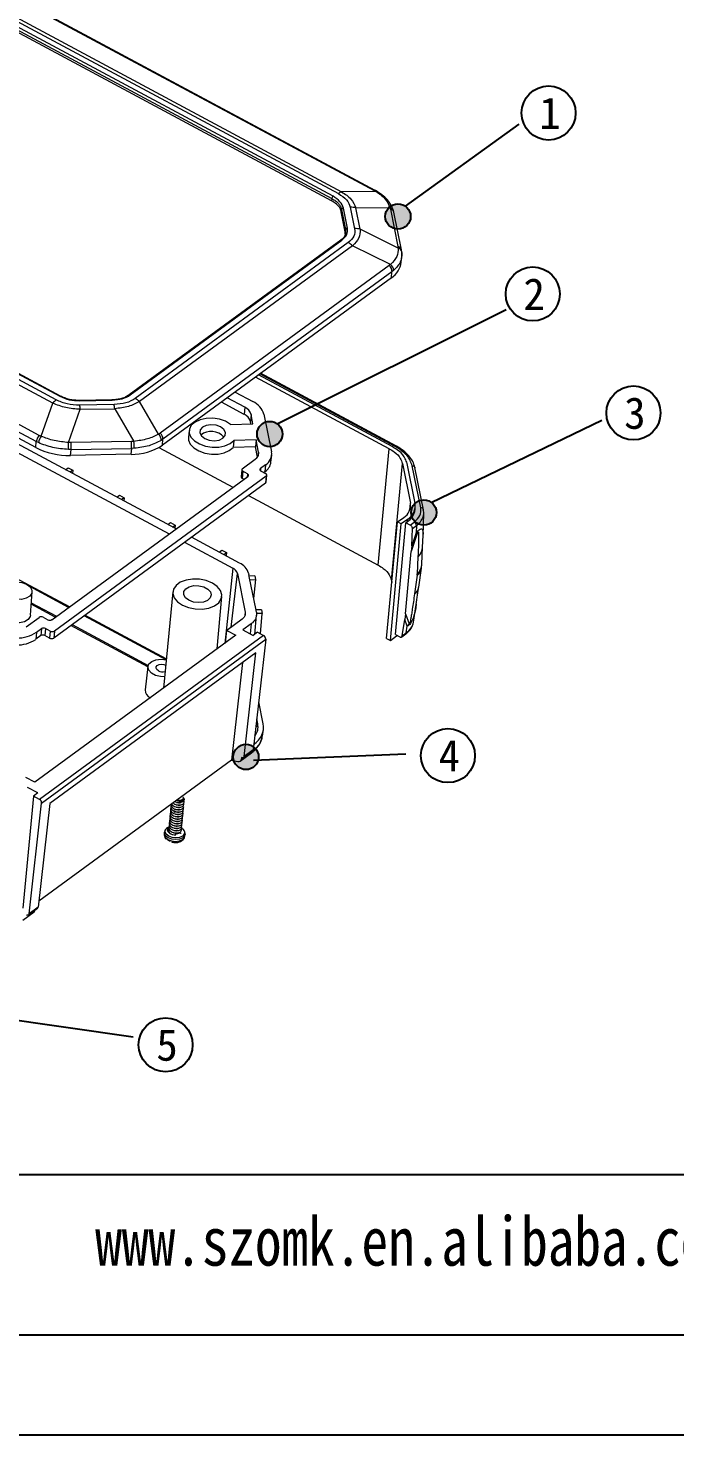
# Model space of a CAD drawing. Header units: inches. Extents: x 1153 to 4131, y 573 to 1071.
# Drawn here: x 1302.6 to 1379.2, y 573 to 739.6 of the extents above; entities that cross this region are included whole.
import ezdxf

# ---------------------------------------------------------------- set-up
doc = ezdxf.new("R2010")
doc.units = ezdxf.units.IN
doc.layers.add('文字', color=81, linetype='Continuous')
doc.styles.get("Standard").update_dxf_attribs({"font": 'txt', "bigfont": 'gbcbig.shx'})
doc.styles.add('宋体', font='', dxfattribs={"width": 0.8, "height": 3.5})
doc.styles.get('宋体').set_extended_font_data('SimSun')

# ---------------------------------------------------------------- blocks, each defined once
blk = doc.blocks.new('FGFG')
at = {"color": 7, "linetype": 'Continuous', "lineweight": 15}
for p, q in [((419.52, 1074.21), (529.27, 1015.37)), ((529.48, 1015.37), (419.72, 1074.2)), ((522.33, 1014.38), (416.38, 1071.17)), ((416.97, 1071.79), (523.23, 1014.84)), ((417.54, 1072.1), (523.79, 1015.14)), ((522.09, 1013.61), (416.13, 1070.41)), ((416.17, 1070.8), (522.13, 1014.01)), ((474.9, 979.39), (368.64, 1036.35)), ((475.49, 979.94), (369.23, 1036.9)), ((370.13, 1037.36), (476.08, 980.56)), ((476.2, 980.59), (370.24, 1037.39)), ((472.02, 971.88), (362.26, 1030.71)), ((472.11, 972.89), (362.36, 1031.72)), ((472.6, 973.94), (362.85, 1032.78)), ((522.13, 1014.01), (522.09, 1013.61)), ((529.59, 1015.2), (523.79, 1015.14)), ((529.59, 1015.2), (529.27, 1015.37)), ((529.81, 1015.18), (529.51, 1015.34)), ((495.76, 958.1), (396.08, 1011.53)), ((523.76, 1012.15), (523.72, 1011.75)), ((524.41, 1008.36), (523.72, 1011.75)), ((523.76, 1012.15), (524.45, 1008.76)), ((524.77, 1009), (524.08, 1012.39)), ((525.26, 1012.53), (525.99, 1008.9)), ((526.18, 1012.42), (531.97, 1012.48)), ((526.92, 1008.8), (526.18, 1012.42)), ((531.97, 1012.48), (532.04, 1012.23)), ((532.04, 1012.23), (533.32, 1005.87)), ((532.59, 1011.81), (532.51, 1012.11)), ((532.52, 1012.1), (532.51, 1012.11)), ((533.92, 1005.32), (532.63, 1011.68)), ((394.91, 1010.68), (494.6, 957.25)), ((523.63, 1006.97), (487.81, 980.78)), ((488.01, 980.78), (523.83, 1006.96)), ((524.45, 1008.76), (524.41, 1008.36)), ((524.41, 1007.98), (524.41, 1008.36)), ((533.36, 1005.63), (526.92, 1008.8)), ((524.9, 1006.54), (488.85, 980.18)), ((525.64, 1006.01), (489.59, 979.66)), ((532.08, 1002.85), (525.64, 1006.01)), ((533.32, 1005.87), (533.36, 1005.63)), ((533.93, 1005.16), (533.87, 1005.45)), ((533.97, 1004.35), (533.96, 1005.03)), ((533.97, 1004.18), (533.97, 1004.35)), ((531.84, 1002.66), (493.08, 974.31)), ((532.08, 1002.85), (531.84, 1002.66)), ((533.88, 1003.23), (533.98, 1004.27)), ((532.22, 1000.61), (493.45, 972.27)), ((532.31, 1001.62), (493.54, 973.28)), ((532.22, 1000.61), (532.31, 1001.62)), ((532.59, 1001.84), (532.31, 1001.62)), ((531.84, 971.68), (509.23, 983.8)), ((532.33, 972.04), (509.72, 984.16)), ((533.07, 972.1), (510.08, 984.43)), ((505.75, 981.26), (508.74, 979.66)), ((472.93, 973.78), (474.9, 979.39)), ((477.59, 972.72), (479.55, 978.34)), ((485.29, 979.14), (479.45, 979.04)), ((484.92, 979.95), (479.46, 979.85)), ((479.49, 979.79), (484.95, 979.89)), ((479.55, 978.34), (485.39, 978.44)), ((485.39, 978.44), (488.62, 972.92)), ((492.82, 974.14), (489.59, 979.66)), ((507.28, 977.49), (503.43, 979.56)), ((507.4, 978.68), (504.41, 980.28)), ((507.4, 978.68), (507.28, 977.49)), ((504.99, 975.8), (508.78, 975.86)), ((508.45, 977.47), (508.34, 976.29)), ((508.43, 975.86), (508.34, 976.29)), ((508.78, 975.86), (508.45, 977.47)), ((510.63, 977.51), (511.92, 971.15)), ((472.93, 973.78), (472.6, 973.94)), ((492.82, 974.14), (493.08, 974.31)), ((497.97, 974.76), (497.86, 973.58)), ((472.02, 971.88), (472.11, 972.89)), ((472.49, 972.7), (472.11, 972.89)), ((478, 971.55), (477.54, 971.55)), ((477.99, 972.72), (477.59, 972.72)), ((477.91, 970.54), (478, 971.55)), ((488.22, 972.9), (477.99, 972.72)), ((478, 971.55), (488.24, 971.73)), ((488.24, 971.73), (488.14, 970.73)), ((488.62, 972.92), (488.22, 972.9)), ((488.69, 971.75), (488.24, 971.73)), ((492.84, 971.88), (505.4, 965.15)), ((493.54, 973.28), (493.25, 973.08)), ((493.45, 972.27), (493.54, 973.28)), ((505.53, 973.09), (505.42, 971.91)), ((509.21, 971.98), (505.42, 971.91)), ((509.33, 973.16), (505.53, 973.09)), ((509.33, 973.16), (509.21, 971.98)), ((509.56, 970.27), (509.21, 971.98)), ((509.74, 971.12), (509.33, 973.16)), ((529.98, 951.97), (531.84, 971.68)), ((488.14, 970.73), (477.91, 970.54)), ((506.98, 968.28), (509.17, 969.88)), ((510.91, 968.96), (510.06, 968.34)), ((510.91, 968.96), (510.79, 967.77)), ((511.83, 969.41), (511.95, 970.6)), ((532.21, 949.44), (534.07, 969.15)), ((534.07, 969.15), (535.42, 962.47)), ((536.21, 962.49), (534.86, 969.17)), ((537.18, 961.65), (535.74, 968.79)), ((474.77, 942.75), (507.93, 967)), ((511.02, 967.04), (475.17, 940.83)), ((477.06, 968.12), (477.52, 968.45)), ((477.52, 968.45), (478.31, 968.03)), ((478.31, 968.03), (477.85, 967.7)), ((478.31, 968.03), (478.25, 967.48)), ((506.88, 968.12), (506.76, 966.93)), ((507.07, 967.85), (506.96, 966.66)), ((507.26, 966.5), (506.96, 966.66)), ((507.84, 967.43), (507.07, 967.85)), ((510.15, 967.9), (510.93, 967.48)), ((510.79, 967.77), (510.62, 967.65)), ((511.02, 967.04), (510.91, 965.86)), ((511.01, 966.03), (511.13, 967.21)), ((537.63, 961.35), (536.19, 968.51)), ((510.91, 965.86), (475.06, 939.65)), ((485.73, 963.48), (486.18, 963.81)), ((486.18, 963.81), (486.97, 963.39)), ((486.97, 963.39), (486.51, 963.06)), ((486.97, 963.39), (486.92, 962.84)), ((508.01, 963.74), (529.98, 951.97)), ((536.21, 961.39), (536.25, 961.78)), ((494.39, 958.83), (494.84, 959.17)), ((494.84, 959.17), (495.63, 958.74)), ((531.4, 939.57), (533.26, 959.29)), ((532.89, 940.23), (534.68, 959.16)), ((533.26, 959.29), (534.31, 960.05)), ((533.89, 958.95), (533.26, 959.29)), ((534.94, 959.71), (533.89, 958.95)), ((534.68, 959.16), (534.9, 959.32)), ((535.41, 958.77), (534.68, 959.16)), ((534.9, 959.32), (534.94, 959.71)), ((535.41, 958.77), (536.09, 959.26)), ((537.57, 956.92), (537.69, 960.76)), ((495.18, 958.41), (495.63, 958.74)), ((495.63, 958.74), (495.58, 958.2)), ((532.03, 939.23), (533.89, 958.95)), ((536.65, 957.49), (535.57, 954.28)), ((535.64, 955.23), (535.76, 958.18)), ((536.39, 957.47), (535.64, 955.23)), ((535.76, 958.18), (536.44, 958.68)), ((536.44, 958.68), (536.39, 957.47)), ((537.49, 955.01), (537.57, 956.97)), ((497.21, 955.85), (505.35, 951.49)), ((506.52, 952.33), (498.38, 956.7)), ((503.05, 954.19), (503.51, 954.52)), ((503.51, 954.52), (504.29, 954.1)), ((535.64, 955.23), (535.57, 954.28)), ((537.37, 952.16), (537.49, 955.03)), ((503.84, 953.77), (504.29, 954.1)), ((504.29, 954.1), (504.24, 953.55)), ((534.57, 943.73), (535.57, 954.28)), ((536.71, 953.36), (536.59, 950.49)), ((537.3, 951.47), (537.37, 952.14)), ((506.15, 950.58), (507.47, 944.03)), ((508.03, 950.62), (508.08, 950.37)), ((508.2, 949.76), (508.08, 950.37)), ((509.08, 950.15), (508.12, 950.14)), ((509.24, 944.62), (508.2, 949.76)), ((509.08, 950.15), (509.2, 949.54)), ((536.56, 950.26), (536.12, 947.1)), ((536.56, 950.26), (536.59, 950.49)), ((536.86, 948.28), (537.3, 951.44)), ((477.59, 944.82), (471, 948.35)), ((471.11, 943.5), (471.4, 947.45)), ((495.23, 947.48), (493.62, 931.15)), ((508.25, 949.52), (509.2, 949.54)), ((509.2, 949.54), (508.9, 946.32)), ((532.21, 949.44), (532.29, 949.02)), ((502.71, 937.8), (503.51, 946.7)), ((535.94, 942.31), (536.42, 945.31)), ((470.4, 941.54), (472.6, 943.14)), ((473.3, 943.16), (474.07, 942.74)), ((494.09, 935.97), (480.21, 943.42)), ((506.97, 942.86), (504.35, 940.94)), ((507.47, 944.03), (507.41, 943.51)), ((509.08, 940.26), (509.39, 943.5)), ((509.36, 944.01), (509.24, 944.62)), ((510.24, 944.41), (509.29, 944.39)), ((510.36, 943.79), (509.34, 943.77)), ((510.04, 940.37), (510.36, 943.79)), ((510.24, 944.41), (510.36, 943.79)), ((534.05, 940.01), (534.46, 942.81)), ((534.57, 943.73), (534.46, 942.81)), ((534.9, 941.65), (534.46, 942.81)), ((534.57, 943.73), (535.2, 942.07)), ((505.88, 940.12), (471.86, 915.25)), ((472.14, 940.61), (472.03, 939.43)), ((472.99, 941.23), (472.14, 940.61)), ((472.99, 941.23), (472.87, 940.05)), ((473.68, 941.24), (473.57, 940.06)), ((474.47, 940.82), (473.68, 941.24)), ((474.47, 940.82), (474.36, 939.64)), ((475.17, 940.83), (475.06, 939.65)), ((504.11, 938.83), (504.35, 940.94)), ((504.35, 940.94), (505.88, 940.12)), ((508.47, 942.05), (507.07, 941.03)), ((507.07, 941.03), (508.84, 940.08)), ((509.57, 940.62), (508.84, 940.08)), ((509.57, 940.62), (510.59, 940.07)), ((532.89, 940.23), (533.62, 939.84)), ((533.95, 939.83), (534.63, 940.33)), ((534.05, 940.01), (534.73, 940.5)), ((534.73, 940.5), (534.9, 941.65)), ((472.87, 940.05), (472.03, 939.43)), ((510.59, 940.07), (472.66, 912.34)), ((473.02, 911.73), (510.95, 939.46)), ((474.36, 939.64), (473.57, 940.06)), ((510.95, 939.46), (508.83, 920.71)), ((531.4, 939.57), (532.03, 939.23)), ((532.03, 939.23), (533.08, 940)), ((533.08, 940), (533.18, 940.08)), ((509.28, 937.17), (474.41, 911.68)), ((507.01, 935.51), (505.14, 918.96)), ((507.3, 919.6), (509.28, 937.17)), ((491.01, 934.82), (490.55, 930.88)), ((510.5, 925.14), (509.75, 928.86)), ((509.59, 925.12), (509.42, 925.95)), ((509.54, 924.65), (509.59, 925.12)), ((510.4, 923.05), (510.54, 924.15)), ((505.14, 918.96), (472.54, 895.14)), ((505.14, 918.96), (506.22, 918.75)), ((506.64, 918.82), (508.56, 920.23)), ((506.86, 919.42), (506.83, 919.19)), ((506.86, 919.42), (506.87, 919.42)), ((507.2, 919.41), (508.73, 920.53)), ((508.83, 920.71), (507.3, 919.6)), ((508.56, 920.23), (508.83, 920.44)), ((509.03, 920.81), (508.76, 920.6)), ((471.86, 915.25), (470.33, 916.07)), ((472.38, 913.43), (470.61, 914.38)), ((471.64, 912.89), (469.85, 893.96)), ((470.9, 892.98), (473.02, 911.73)), ((472.38, 913.43), (471.64, 912.89)), ((472.66, 912.34), (471.64, 912.89)), ((474.41, 911.68), (472.43, 894.1)), ((496.92, 912.76), (496.83, 912.89)), ((497.06, 912.54), (497.04, 912.59)), ((493.8, 906.79), (493.77, 906.47)), ((495.37, 906.71), (495.67, 906.65)), ((495.72, 906.68), (495.67, 906.65)), ((495.67, 906.65), (495.68, 906.33)), ((497.26, 906.15), (497.29, 906.46)), ((497.29, 906.46), (497.29, 906.44)), ((469.84, 891.92), (471.77, 893.33)), ((470.8, 892.8), (472.33, 893.92)), ((472.43, 894.1), (470.9, 892.98))]:
    blk.add_line(p, q, dxfattribs=at)
at = {"color": 8, "linetype": 'Continuous', "lineweight": 15}
for p, q in [((524.45, 1008.76), (524.47, 1008.23)), ((532.86, 972.06), (509.96, 984.34)), ((509.74, 971.12), (509.68, 970.5)), ((507.84, 967.43), (507.79, 966.89)), ((510.06, 968.34), (510.03, 967.99)), ((535.31, 961.26), (535.42, 962.47)), ((477.71, 944.9), (465.94, 951.2)), ((505.35, 951.49), (504.01, 938.75)), ((505.11, 941.5), (506.15, 950.58)), ((475.32, 943.16), (471.25, 945.35)), ((471.27, 945.62), (475.55, 943.32)), ((494.11, 936.11), (480.32, 943.5)), ((491, 934.76), (477.94, 941.76)), ((478.17, 941.92), (491.05, 935.01)), ((508.47, 942.05), (508.31, 940.37)), ((507.07, 919.37), (506.83, 919.19))]:
    blk.add_line(p, q, dxfattribs=at)
at = {"color": 7, "linetype": 'Continuous', "lineweight": 15, "flags": 128}
for points in [[(529.51, 1015.34), (529.5, 1015.36), (529.48, 1015.37)], [(529.81, 1015.18), (529.83, 1015.17), (529.85, 1015.16)], [(532.57, 1011.84), (532.57, 1011.9), (532.55, 1012.01)], [(532.63, 1011.68), (532.62, 1011.74), (532.59, 1011.81)], [(504.99, 975.8), (504.14, 976.31), (503.11, 976.66), (502, 976.83), (500.88, 976.81), (499.84, 976.59), (498.98, 976.19), (498.35, 975.65), (498.02, 975.01), (498, 974.31), (498.29, 973.63), (498.89, 973), (499.73, 972.49), (500.74, 972.12), (501.86, 971.94), (502.98, 971.96), (504.02, 972.17), (504.9, 972.56), (505.53, 973.09)], [(497.86, 973.58), (497.88, 973.13), (498.18, 972.44), (498.78, 971.82), (499.61, 971.3), (500.63, 970.94), (501.75, 970.76), (502.87, 970.78), (503.91, 970.99), (504.78, 971.37), (505.42, 971.91)], [(503.69, 973.46), (504.07, 973.9), (504.13, 974.42), (503.86, 974.94), (503.3, 975.37), (502.53, 975.65), (501.68, 975.74), (500.87, 975.62), (500.22, 975.31), (499.84, 974.87), (499.78, 974.35), (500.05, 973.83), (500.61, 973.4), (501.37, 973.12), (502.23, 973.03), (503.04, 973.15), (503.69, 973.46)], [(506.98, 968.28), (506.93, 968.23), (506.89, 968.18), (506.88, 968.12), (506.88, 968.06), (506.9, 968), (506.94, 967.94), (507, 967.89), (507.07, 967.85)], [(507.93, 967), (507.98, 967.04), (508.02, 967.1), (508.03, 967.16), (508.03, 967.22), (508.01, 967.28), (507.97, 967.33), (507.91, 967.39), (507.84, 967.43)], [(510.06, 968.34), (510.01, 968.29), (509.97, 968.23), (509.95, 968.18), (509.96, 968.12), (509.98, 968.06), (510.02, 968), (510.08, 967.95), (510.15, 967.9)], [(511.02, 967.04), (511.07, 967.09), (511.11, 967.15), (511.13, 967.2), (511.12, 967.26), (511.1, 967.32), (511.06, 967.38), (511, 967.43), (510.93, 967.48)], [(501.92, 948.94), (500.89, 949.36), (499.74, 949.6), (498.56, 949.63), (497.45, 949.45), (496.49, 949.09), (495.77, 948.56), (495.34, 947.91), (495.23, 947.19), (495.46, 946.47), (496.01, 945.79), (496.83, 945.22), (497.85, 944.8), (499, 944.57), (500.18, 944.54), (501.29, 944.71), (502.25, 945.08), (502.98, 945.61), (503.41, 946.26), (503.51, 946.97), (503.28, 947.7), (502.74, 948.37), (501.92, 948.94)], [(470.47, 948.74), (471.06, 948.3), (471.36, 947.77), (471.35, 947.23), (471.02, 946.74), (470.42, 946.38), (469.62, 946.19), (468.74, 946.2), (467.89, 946.41), (467.19, 946.78), (466.74, 947.28), (466.59, 947.82), (466.76, 948.34), (467.24, 948.77), (467.95, 949.05), (468.8, 949.14), (469.68, 949.03), (470.47, 948.74)], [(497.93, 946.03), (497.36, 946.46), (497.06, 946.97), (497.07, 947.5), (497.4, 947.97), (497.99, 948.33), (498.76, 948.51), (499.62, 948.5), (500.45, 948.3), (501.13, 947.93), (501.57, 947.45), (501.72, 946.93), (501.55, 946.42), (501.08, 946), (500.39, 945.73), (499.56, 945.64), (498.7, 945.74), (497.93, 946.03)], [(471.11, 943.5), (471.07, 943.27), (470.72, 942.77), (470.1, 942.39), (469.27, 942.2), (468.36, 942.21), (467.48, 942.42), (466.76, 942.81), (466.28, 943.32), (466.13, 943.88), (466.13, 943.97)], [(493.81, 933.09), (493.15, 933.12), (492.31, 933.32), (491.61, 933.7), (491.15, 934.19), (491, 934.73), (491.18, 935.26), (491.65, 935.69), (492.36, 935.96), (493.22, 936.06), (494.09, 935.95)], [(492.77, 934.11), (492.51, 934.31), (492.38, 934.55), (492.41, 934.8), (492.59, 935.01), (492.89, 935.15), (493.28, 935.21), (493.68, 935.17), (494, 935.06)], [(507.3, 919.6), (507.28, 919.52), (507.25, 919.46), (507.21, 919.42), (507.15, 919.38), (507.09, 919.37), (507.02, 919.37), (506.94, 919.39), (506.87, 919.42)], [(494.52, 906.15), (494.11, 906.47), (493.93, 906.86), (494, 907.25), (494.3, 907.58), (494.59, 907.73)], [(494.57, 907.69), (494.41, 907.54), (494.29, 907.22), (494.4, 906.89), (494.71, 906.6), (495.18, 906.4)], [(496.69, 907.54), (497.02, 907.25), (497.21, 906.86), (497.14, 906.47), (496.84, 906.14), (496.34, 905.92), (495.72, 905.85), (495.09, 905.92), (494.52, 906.15)], [(493.77, 906.47), (493.78, 906.31), (493.97, 905.9), (494.4, 905.55), (495, 905.32), (495.68, 905.23), (496.33, 905.31), (496.86, 905.55), (497.18, 905.9), (497.26, 906.15)], [(470.9, 892.98), (470.88, 892.91), (470.85, 892.85), (470.81, 892.8), (470.75, 892.77), (470.69, 892.76), (470.62, 892.76), (470.54, 892.77), (470.47, 892.81)]]:
    blk.add_lwpolyline(points, dxfattribs=at)
at = {"color": 8, "linetype": 'Continuous', "lineweight": 15, "flags": 128}
for points in [[(479.46, 979.85), (479.46, 979.85), (479.47, 979.84), (479.48, 979.82), (479.49, 979.79)], [(484.92, 979.95), (484.92, 979.95), (484.93, 979.94), (484.94, 979.92), (484.95, 979.89)], [(497.29, 906.44), (497.21, 906.21), (496.89, 905.86), (496.36, 905.63), (495.71, 905.55), (495.03, 905.63), (494.43, 905.87), (494, 906.21), (493.81, 906.63), (493.8, 906.79)]]:
    blk.add_lwpolyline(points, dxfattribs=at)
at = {"color": 7, "linetype": 'Continuous', "lineweight": 15}
for centre, radius, start, end in [((522.7, 1013.93), 0.577, 129.3791, 172.5279), ((524.44, 1013.24), 2.01, 108.7968, 127.2682), ((524.06, 1012.08), 0.31, 86.9452, 167.3673), ((525.33, 1009.01), 3.52, 75.9422, 91.1922), ((523.73, 1006.81), 0.189, 56.5226, 120.2542), ((524.75, 1008.69), 0.31, 86.9441, 167.3683), ((526.06, 1005.39), 3.52, 75.9419, 91.1924), ((523.1, 1003.21), 3.79, 47.8074, 61.488), ((533.33, 1004.91), 0.641, 354.7623, 22.1029), ((530.99, 1001.64), 1.33, 358.895, 49.672), ((531.31, 1001.83), 1.27, 0.0887, 52.7554), ((530.14, 1003.77), 3.78, 303.3203, 351.9009), ((477.83, 976.81), 3.9, 126.7574, 138.5959), ((471.2, 977.43), 8.41, 6.1591, 11.0173), ((477.03, 977.54), 8.41, 6.1599, 11.0165), ((487.04, 976.85), 3.79, 47.8074, 61.488), ((506.62, 976.93), 1.92, 16.622, 66.0333), ((507.35, 976.53), 3.42, 16.6216, 66.0335), ((506.51, 975.74), 1.92, 16.622, 66.0333), ((474.09, 972.62), 1.99, 138.152, 172.0607), ((474.6, 972.47), 2.13, 141.7865, 173.5761), ((491.87, 973.13), 1.38, 357.6134, 46.5621), ((492.22, 973.3), 1.33, 358.895, 49.672), ((501.71, 971.81), 2.8, 39.8221, 129.3724), ((477.59, 982.77), 12.23, 242.8854, 271.4762), ((469.52, 972.44), 8.07, 353.7198, 2.0296), ((471.84, 972.06), 6.19, 355.2782, 6.1163), ((488.29, 980.13), 9.41, 269.1164, 303.2726), ((482.07, 972.24), 6.18, 355.2768, 6.1178), ((483.67, 972.03), 5.03, 356.8306, 10.1746), ((508.53, 970.93), 1.22, 301.7245, 8.9613), ((509.76, 970.81), 2.19, 301.7242, 8.9618), ((509.57, 969.7), 2.28, 302.4244, 352.7971), ((507.07, 966.95), 0.307, 182.5872, 248.077), ((510.79, 966.05), 0.228, 302.4344, 352.7852), ((533.05, 962.1), 2.4, 301.7239, 8.9616), ((533.49, 962.06), 2.75, 301.7243, 8.9615), ((533.36, 961.75), 2.87, 302.4257, 352.7956), ((535.76, 958.66), 0.688, 1.5143, 61.3617), ((535.46, 960.83), 2.23, 342.4961, 358.166), ((536.27, 960.03), 2.57, 272.7582, 278.6647), ((505.4, 949.83), 2.74, 16.6216, 66.0335), ((504.77, 950.17), 1.44, 16.633, 66.0807), ((472.96, 942.53), 0.711, 61.5437, 120.5146), ((474.41, 943.37), 0.711, 241.545, 300.5134), ((468.91, 945.53), 5.88, 269.1163, 303.2726), ((473.23, 939.44), 0.711, 61.5436, 120.5146), ((473.35, 940.62), 0.711, 61.5436, 120.5146), ((474.81, 941.45), 0.711, 241.5441, 300.5143), ((534.48, 940.53), 0.249, 307.4773, 354.3565), ((533.16, 942.87), 2.83, 303.4736, 348.6226), ((531, 944.75), 4.98, 321.4437, 327.3931), ((468.8, 944.34), 5.88, 269.1163, 303.2726), ((474.7, 940.26), 0.711, 241.5441, 300.5143), ((510.27, 939.48), 0.677, 358.6173, 61.7075), ((493.5, 935.54), 1.6, 243.0243, 284.352), ((491.99, 930.88), 1.45, 179.9972, 246.9555), ((506.35, 919.22), 0.484, 254.9814, 357.3729), ((508.57, 920.73), 0.253, 307.7243, 356.6606), ((508.49, 920.86), 0.548, 309.2055, 354.7011), ((472.34, 911.75), 0.677, 358.6173, 61.7075), ((495.72, 908.44), 2.11, 255.1114, 269.9651), ((495.74, 908.03), 1.48, 268.8117, 296.252), ((471.47, 893.72), 0.487, 307.1709, 351.1182), ((472.17, 894.12), 0.253, 307.7243, 356.6606)]:
    blk.add_arc(centre, radius, start, end, dxfattribs=at)
at = {"color": 8, "linetype": 'Continuous', "lineweight": 15}
for centre, radius, start, end in [((529.37, 1015.13), 0.263, 64.4287, 111.0899), ((529.68, 1014.9), 0.312, 63.4951, 106.7212), ((531.85, 1011.74), 0.755, 29.7336, 80.8064), ((531.88, 1011.45), 0.801, 27.077, 78.4167), ((533.17, 1005.12), 0.77, 15.0812, 78.9915), ((533.16, 1004.81), 0.844, 24.3124, 76.1364), ((476.17, 980.48), 0.116, 70.8873, 134.9278), ((487.91, 980.63), 0.184, 55.6748, 121.3715), ((537.23, 961.24), 0.418, 16.6175, 97.18), ((534.78, 961.13), 2.96, 304.0749, 340.8485), ((534.94, 955.21), 2.56, 313.8305, 355.4652), ((534.87, 952.31), 2.5, 313.3152, 356.5053), ((535.46, 951.76), 1.87, 306.2627, 350.9951), ((535.01, 948.61), 1.87, 306.3013, 350.0649), ((508.26, 920.62), 0.494, 307.5061, 351.0244)]:
    blk.add_arc(centre, radius, start, end, dxfattribs=at)
at = {"color": 7, "linetype": 'Continuous', "lineweight": 15}
blk.add_ellipse((502.58, 925), major_axis=(7.97, -0.75), ratio=0.610281, start_param=5.680432, end_param=6.465678, dxfattribs=at)
for points, knots in [([(522.13, 1014.01), (522.35, 1013.87), (522.78, 1013.62), (523.27, 1013.17), (523.61, 1012.68), (523.71, 1012.33), (523.76, 1012.15)], [0, 0, 0, 0, 0.260922, 0.5, 0.739078, 1, 1, 1, 1]), ([(524.08, 1012.39), (523.94, 1012.76), (523.66, 1013.52), (522.78, 1014.09), (522.33, 1014.38)], [0, 0, 0, 0, 0.499873, 1, 1, 1, 1]), ([(523.23, 1014.84), (523.75, 1014.51), (524.79, 1013.84), (525.1, 1012.97), (525.26, 1012.53)], [0, 0, 0, 0, 0.5, 1, 1, 1, 1]), ([(523.79, 1015.14), (524.38, 1014.75), (525.55, 1013.97), (525.97, 1012.94), (526.18, 1012.42)], [0, 0, 0, 0, 0.5, 1, 1, 1, 1]), ([(529.59, 1015.2), (530.16, 1014.81), (531.29, 1014.03), (531.75, 1013), (531.97, 1012.48)], [0, 0, 0, 0, 0.5, 1, 1, 1, 1]), ([(532.49, 1012.13), (532.28, 1012.63), (531.79, 1013.82), (530.54, 1014.68), (529.82, 1015.18)], [0, 0, 0, 0, 0.4236425, 1, 1, 1, 1]), ([(523.72, 1011.75), (523.67, 1011.94), (523.54, 1012.41), (522.99, 1013.07), (522.37, 1013.44), (522.09, 1013.61)], [0, 0, 0, 0, 0.273791, 0.664938, 1, 1, 1, 1]), ([(524.47, 1008.23), (524.48, 1008.22), (524.49, 1008.05), (524.36, 1007.72), (524.11, 1007.31), (523.84, 1007.09), (523.73, 1006.99)], [0, 0, 0, 0, 0.012619, 0.372879, 0.733136, 1, 1, 1, 1]), ([(523.83, 1006.96), (524.16, 1007.26), (524.81, 1007.87), (524.78, 1008.62), (524.77, 1009)], [0, 0, 0, 0, 0.499873, 1, 1, 1, 1]), ([(525.99, 1008.9), (526.01, 1008.46), (526.06, 1007.58), (525.29, 1006.88), (524.9, 1006.54)], [0, 0, 0, 0, 0.499999, 1, 1, 1, 1]), ([(526.92, 1008.8), (526.91, 1008.29), (526.9, 1007.29), (526.06, 1006.44), (525.64, 1006.01)], [0, 0, 0, 0, 0.499999, 1, 1, 1, 1]), ([(533.36, 1005.63), (533.34, 1005.13), (533.29, 1004.15), (532.49, 1003.28), (532.08, 1002.85)], [0, 0, 0, 0, 0.5, 1, 1, 1, 1]), ([(533.97, 1004.86), (533.96, 1004.31), (533.92, 1003.23), (533.03, 1002.3), (532.59, 1001.84)], [0, 0, 0, 0, 0.5, 1, 1, 1, 1]), ([(476.08, 980.56), (476.6, 980.33), (477.65, 979.87), (478.87, 979.82), (479.49, 979.79)], [0, 0, 0, 0, 0.4998729, 1, 1, 1, 1]), ([(479.46, 979.85), (479.17, 979.86), (478.59, 979.86), (477.72, 980), (476.91, 980.24), (476.44, 980.48), (476.2, 980.59)], [0, 0, 0, 0, 0.25218, 0.501706, 0.750214, 1, 1, 1, 1]), ([(487.81, 980.78), (487.63, 980.66), (487.26, 980.42), (486.56, 980.16), (485.77, 979.99), (485.2, 979.96), (484.92, 979.95)], [0, 0, 0, 0, 0.250778, 0.499618, 0.748599, 1, 1, 1, 1]), ([(484.95, 979.89), (485.54, 979.94), (486.74, 980.04), (487.59, 980.53), (488.01, 980.78)], [0, 0, 0, 0, 0.4998724, 1, 1, 1, 1]), ([(479.55, 978.34), (478.72, 978.4), (477.06, 978.52), (475.62, 979.1), (474.9, 979.39)], [0, 0, 0, 0, 0.5, 1, 1, 1, 1]), ([(479.45, 979.04), (478.73, 979.07), (477.3, 979.12), (476.1, 979.67), (475.49, 979.94)], [0, 0, 0, 0, 0.5, 1, 1, 1, 1]), ([(488.85, 980.18), (488.36, 979.89), (487.38, 979.31), (485.99, 979.2), (485.29, 979.14)], [0, 0, 0, 0, 0.5, 1, 1, 1, 1]), ([(489.59, 979.66), (489, 979.34), (487.81, 978.71), (486.2, 978.53), (485.39, 978.44)], [0, 0, 0, 0, 0.5, 1, 1, 1, 1]), ([(477.59, 972.72), (476.76, 972.8), (475.11, 972.95), (473.66, 973.51), (472.93, 973.78)], [0, 0, 0, 0, 0.5, 1, 1, 1, 1]), ([(492.82, 974.14), (492.22, 973.84), (491.01, 973.24), (489.42, 973.03), (488.62, 972.92)], [0, 0, 0, 0, 0.5, 1, 1, 1, 1]), ([(477.54, 971.55), (476.64, 971.63), (474.84, 971.77), (473.27, 972.39), (472.49, 972.7)], [0, 0, 0, 0, 0.4999996, 1, 1, 1, 1]), ([(493.25, 973.08), (492.6, 972.74), (491.3, 972.07), (489.56, 971.86), (488.69, 971.75)], [0, 0, 0, 0, 0.5, 1, 1, 1, 1]), ([(531.84, 971.68), (532.13, 971.51), (532.92, 971.04), (533.74, 970.16), (533.97, 969.45), (534.07, 969.15)], [0, 0, 0, 0, 0.253618, 0.682402, 1, 1, 1, 1]), ([(534.86, 969.17), (534.78, 969.44), (534.56, 970.17), (533.71, 971.19), (532.74, 971.79), (532.33, 972.04)], [0, 0, 0, 0, 0.253588, 0.682327, 1, 1, 1, 1]), ([(535.74, 968.79), (535.51, 969.41), (535.05, 970.64), (533.59, 971.59), (532.86, 972.06)], [0, 0, 0, 0, 0.499998, 1, 1, 1, 1]), ([(536.19, 968.5), (536.09, 968.84), (535.88, 969.53), (535.19, 970.5), (534.27, 971.39), (533.46, 971.87), (533.06, 972.11)], [0, 0, 0, 0, 0.252963, 0.502921, 0.751331, 1, 1, 1, 1]), ([(535.74, 968.79), (535.8, 968.78), (535.93, 968.77), (536.08, 968.69), (536.18, 968.57), (536.19, 968.47), (536.2, 968.42)], [0, 0, 0, 0, 0.250007, 0.5, 0.750005, 1, 1, 1, 1]), ([(536.09, 959.26), (536.47, 959.62), (537.23, 960.32), (537.2, 961.21), (537.18, 961.65)], [0, 0, 0, 0, 0.500001, 1, 1, 1, 1]), ([(537.56, 960.08), (537.57, 960.11), (537.69, 960.38), (537.73, 960.82), (537.64, 961.22), (537.6, 961.35)], [0, 0, 0, 0, 0.0693002, 0.6820842, 1, 1, 1, 1]), ([(535.76, 958.18), (535.76, 958.24), (535.75, 958.34), (535.67, 958.52), (535.55, 958.67), (535.46, 958.73), (535.41, 958.77)], [0, 0, 0, 0, 0.249995, 0.500002, 0.749999, 1, 1, 1, 1]), ([(536.65, 957.49), (536.66, 957.52), (536.67, 957.54), (536.69, 957.58), (536.7, 957.6), (536.71, 957.61), (536.72, 957.62), (536.73, 957.62), (536.74, 957.62), (536.76, 957.59), (536.79, 957.48), (536.81, 957.21), (536.82, 956.58), (536.8, 955.28), (536.75, 954.13), (536.71, 953.36)], [0, 0, 0, 0, 0.010995, 0.0152295, 0.0187783, 0.0218595, 0.0248014, 0.0279768, 0.0316877, 0.0447271, 0.0630347, 0.1254706, 0.2504667, 0.5002712, 1, 1, 1, 1]), ([(529.98, 951.97), (530.27, 951.8), (531.06, 951.32), (531.88, 950.44), (532.11, 949.74), (532.21, 949.44)], [0, 0, 0, 0, 0.253618, 0.682402, 1, 1, 1, 1]), ([(536.42, 945.33), (536.5, 945.87), (536.66, 946.95), (536.79, 947.86), (536.86, 948.31)], [0, 0, 0, 0, 0.504259, 1, 1, 1, 1]), ([(536.12, 947.1), (536.06, 946.66), (535.94, 945.82), (535.79, 944.81), (535.68, 944.1), (535.61, 943.66), (535.52, 943.18), (535.43, 942.69), (535.35, 942.3), (535.28, 942.1), (535.26, 942.06), (535.25, 942.05), (535.24, 942.04), (535.23, 942.03), (535.22, 942.04), (535.21, 942.05), (535.2, 942.06), (535.2, 942.07)], [0, 0, 0, 0, 0.257583, 0.499827, 0.591747, 0.676112, 0.754711, 0.868195, 0.955434, 0.968367, 0.972074, 0.975252, 0.978201, 0.981285, 0.98483, 0.989054, 1, 1, 1, 1]), ([(507.47, 944.03), (507.48, 943.93), (507.51, 943.63), (507.37, 943.2), (507.08, 942.95), (506.97, 942.86)], [0, 0, 0, 0, 0.250989, 0.704297, 1, 1, 1, 1]), ([(509.36, 944.01), (509.37, 943.69), (509.4, 943.05), (508.92, 942.4), (508.54, 942.11), (508.47, 942.05)], [0, 0, 0, 0, 0.4459195, 0.8931511, 1, 1, 1, 1]), ([(534.62, 940.33), (534.8, 940.47), (535.18, 940.77), (535.59, 941.29), (535.74, 941.68), (535.8, 941.85)], [0, 0, 0, 0, 0.324459, 0.706428, 1, 1, 1, 1]), ([(533.62, 939.84), (533.67, 939.82), (533.77, 939.78), (533.9, 939.8), (534.01, 939.87), (534.03, 939.96), (534.05, 940.01)], [0, 0, 0, 0, 0.250001, 0.499998, 0.750005, 1, 1, 1, 1]), ([(509.09, 923.07), (509.3, 923.39), (509.71, 924.03), (509.63, 924.76), (509.59, 925.12)], [0, 0, 0, 0, 0.492443, 1, 1, 1, 1]), ([(508.94, 920.55), (509.29, 920.89), (509.99, 921.55), (510.2, 922.4), (510.31, 922.81)], [0, 0, 0, 0, 0.513968, 1, 1, 1, 1]), ([(510.3, 923.13), (510.28, 922.81), (510.21, 921.93), (509.49, 921.25), (509.03, 920.81)], [0, 0, 0, 0, 0.371533, 1, 1, 1, 1]), ([(495.04, 911.58), (495.05, 911.55), (495.09, 911.43), (495.33, 911.25), (495.7, 911.07), (496.13, 911), (496.54, 911.02), (496.88, 911.15), (497.07, 911.35), (497.13, 911.54), (497.06, 911.65), (497.03, 911.69)], [0, 0, 0, 0, 0.0389245, 0.1649291, 0.2961536, 0.4240025, 0.5518523, 0.6830764, 0.8090812, 0.9391605, 1, 1, 1, 1]), ([(495.27, 911.75), (495.3, 911.72), (495.42, 911.6), (495.74, 911.47), (496.17, 911.39), (496.58, 911.42), (496.91, 911.54), (497.11, 911.74), (497.17, 911.94), (497.09, 912.06), (497.06, 912.1)], [0, 0, 0, 0, 0.056178, 0.203288, 0.346614, 0.489942, 0.637052, 0.778311, 0.924138, 1, 1, 1, 1]), ([(497.06, 912.54), (497.07, 912.51), (497.15, 912.43), (497.15, 912.26), (497.07, 912.07), (496.87, 911.91), (496.59, 911.81), (496.25, 911.78), (495.91, 911.83), (495.67, 911.9), (495.58, 911.96), (495.57, 911.97)], [0, 0, 0, 0, 0.046901, 0.183341, 0.319779, 0.456292, 0.589126, 0.721533, 0.854002, 0.983102, 1, 1, 1, 1]), ([(495.83, 911.86), (495.83, 911.85), (495.84, 911.84), (495.86, 911.83), (495.87, 911.83)], [0, 0, 0, 0, 0.254525, 1, 1, 1, 1]), ([(495.86, 911.83), (495.96, 911.81), (496.16, 911.76), (496.4, 911.76), (496.49, 911.8), (496.51, 911.8)], [0, 0, 0, 0, 0.4399978, 0.8966279, 1, 1, 1, 1]), ([(496.91, 912.76), (496.94, 912.71), (497, 912.6), (496.96, 912.44), (496.83, 912.3), (496.62, 912.2), (496.36, 912.16), (496.11, 912.17), (495.96, 912.21), (495.9, 912.22)], [0, 0, 0, 0, 0.144044, 0.2983152, 0.4526415, 0.6043233, 0.753051, 0.9018344, 1, 1, 1, 1]), ([(495.9, 912.22), (495.92, 912.22), (495.95, 912.2), (496.08, 912.15), (496.29, 912.09), (496.56, 912.08), (496.81, 912.12), (497, 912.22), (497.1, 912.36), (497.09, 912.51), (497.02, 912.63), (496.95, 912.68), (496.95, 912.68)], [0, 0, 0, 0, 0.025185, 0.055218, 0.174573, 0.297358, 0.430978, 0.564571, 0.698857, 0.846658, 0.994659, 1, 1, 1, 1]), ([(496.53, 911.8), (496.56, 911.81), (496.59, 911.82), (496.62, 911.83), (496.63, 911.83)], [0, 0, 0, 0, 0.6519306, 1, 1, 1, 1]), ([(494.77, 909.33), (494.76, 909.32), (494.68, 909.23), (494.67, 909.02), (494.79, 908.73), (495.06, 908.49), (495.44, 908.31), (495.87, 908.24), (496.28, 908.26), (496.62, 908.39), (496.81, 908.59), (496.87, 908.78), (496.8, 908.9), (496.77, 908.93)], [0, 0, 0, 0, 0.012971, 0.118106, 0.223238, 0.325078, 0.431136, 0.534467, 0.637797, 0.743856, 0.845695, 0.950828, 1, 1, 1, 1]), ([(494.8, 909.73), (494.79, 909.72), (494.72, 909.63), (494.71, 909.41), (494.82, 909.13), (495.1, 908.88), (495.48, 908.71), (495.91, 908.63), (496.32, 908.66), (496.65, 908.78), (496.85, 908.98), (496.91, 909.18), (496.83, 909.29), (496.81, 909.33)], [0, 0, 0, 0, 0.012971, 0.118106, 0.223238, 0.325078, 0.431136, 0.534466, 0.637798, 0.743856, 0.845695, 0.950829, 1, 1, 1, 1]), ([(494.84, 910.12), (494.83, 910.11), (494.75, 910.02), (494.75, 909.81), (494.86, 909.52), (495.14, 909.28), (495.51, 909.1), (495.94, 909.03), (496.36, 909.05), (496.69, 909.17), (496.89, 909.37), (496.94, 909.57), (496.87, 909.68), (496.85, 909.72)], [0, 0, 0, 0, 0.012971, 0.118106, 0.223238, 0.325078, 0.431137, 0.534467, 0.637797, 0.743856, 0.845695, 0.950828, 1, 1, 1, 1]), ([(494.88, 910.52), (494.87, 910.51), (494.79, 910.42), (494.79, 910.2), (494.9, 909.92), (495.17, 909.67), (495.55, 909.5), (495.98, 909.42), (496.39, 909.45), (496.73, 909.57), (496.92, 909.77), (496.98, 909.96), (496.91, 910.08), (496.88, 910.11)], [0, 0, 0, 0, 0.012971, 0.118106, 0.223238, 0.325078, 0.431137, 0.534466, 0.637798, 0.743856, 0.845696, 0.950829, 1, 1, 1, 1]), ([(494.92, 910.91), (494.91, 910.9), (494.83, 910.81), (494.82, 910.6), (494.94, 910.31), (495.21, 910.07), (495.59, 909.89), (496.02, 909.81), (496.43, 909.84), (496.76, 909.96), (496.96, 910.16), (497.02, 910.36), (496.95, 910.47), (496.92, 910.51)], [0, 0, 0, 0, 0.012971, 0.118106, 0.223238, 0.325078, 0.431137, 0.534467, 0.637797, 0.743856, 0.845695, 0.950829, 1, 1, 1, 1]), ([(494.95, 911.31), (494.94, 911.3), (494.86, 911.21), (494.86, 910.99), (494.97, 910.71), (495.25, 910.46), (495.62, 910.28), (496.05, 910.21), (496.47, 910.24), (496.8, 910.36), (497, 910.56), (497.06, 910.75), (496.98, 910.87), (496.96, 910.9)], [0, 0, 0, 0, 0.012971, 0.118106, 0.223238, 0.325078, 0.431136, 0.534467, 0.637797, 0.743856, 0.845695, 0.950828, 1, 1, 1, 1]), ([(494.94, 911.51), (494.93, 911.47), (494.9, 911.33), (495.02, 911.1), (495.28, 910.85), (495.66, 910.68), (496.09, 910.6), (496.51, 910.63), (496.84, 910.75), (497.04, 910.95), (497.09, 911.15), (497.02, 911.26), (497, 911.3)], [0, 0, 0, 0, 0.0484401, 0.1618777, 0.2717625, 0.3861991, 0.4976915, 0.6091851, 0.7236213, 0.833506, 0.9469442, 1, 1, 1, 1]), ([(495.59, 910.19), (495.57, 910.18), (495.53, 910.17), (495.49, 910.16), (495.47, 910.15)], [0, 0, 0, 0, 0.499966, 1, 1, 1, 1]), ([(495.63, 910.58), (495.61, 910.57), (495.57, 910.56), (495.53, 910.55), (495.51, 910.54)], [0, 0, 0, 0, 0.499966, 1, 1, 1, 1]), ([(495.58, 909.51), (495.59, 909.5), (495.61, 909.48), (495.63, 909.47), (495.64, 909.46)], [0, 0, 0, 0, 0.500033, 1, 1, 1, 1]), ([(495.62, 909.9), (495.63, 909.89), (495.65, 909.88), (495.67, 909.86), (495.68, 909.86)], [0, 0, 0, 0, 0.500019, 1, 1, 1, 1]), ([(495.63, 909.47), (495.73, 909.44), (495.93, 909.39), (496.17, 909.4), (496.27, 909.43), (496.29, 909.44)], [0, 0, 0, 0, 0.4399978, 0.8966279, 1, 1, 1, 1]), ([(495.66, 910.29), (495.67, 910.29), (495.69, 910.27), (495.71, 910.26), (495.72, 910.25)], [0, 0, 0, 0, 0.500019, 1, 1, 1, 1]), ([(495.67, 909.86), (495.77, 909.84), (495.97, 909.79), (496.21, 909.79), (496.31, 909.83), (496.32, 909.83)], [0, 0, 0, 0, 0.439996, 0.896626, 1, 1, 1, 1]), ([(495.69, 910.69), (495.7, 910.68), (495.73, 910.67), (495.75, 910.65), (495.76, 910.64)], [0, 0, 0, 0, 0.5000056, 1, 1, 1, 1]), ([(495.71, 910.26), (495.81, 910.23), (496.01, 910.18), (496.25, 910.19), (496.34, 910.22), (496.36, 910.23)], [0, 0, 0, 0, 0.4399978, 0.8966279, 1, 1, 1, 1]), ([(495.73, 911.08), (495.74, 911.08), (495.76, 911.06), (495.78, 911.05), (495.79, 911.04)], [0, 0, 0, 0, 0.500019, 1, 1, 1, 1]), ([(495.75, 910.65), (495.84, 910.63), (496.05, 910.58), (496.28, 910.58), (496.38, 910.62), (496.4, 910.62)], [0, 0, 0, 0, 0.439996, 0.896628, 1, 1, 1, 1]), ([(495.77, 911.48), (495.78, 911.47), (495.8, 911.45), (495.82, 911.44), (495.83, 911.43)], [0, 0, 0, 0, 0.500033, 1, 1, 1, 1]), ([(495.78, 911.04), (495.88, 911.02), (496.08, 910.97), (496.32, 910.97), (496.42, 911.01), (496.44, 911.02)], [0, 0, 0, 0, 0.4399978, 0.8966279, 1, 1, 1, 1]), ([(495.82, 911.44), (495.92, 911.41), (496.12, 911.37), (496.36, 911.37), (496.45, 911.4), (496.47, 911.41)], [0, 0, 0, 0, 0.439996, 0.896628, 1, 1, 1, 1]), ([(496.31, 909.44), (496.33, 909.44), (496.38, 909.46), (496.42, 909.47), (496.44, 909.48)], [0, 0, 0, 0, 0.499432, 1, 1, 1, 1]), ([(496.35, 909.83), (496.37, 909.84), (496.41, 909.85), (496.45, 909.86), (496.47, 909.87)], [0, 0, 0, 0, 0.499432, 1, 1, 1, 1]), ([(496.38, 910.23), (496.41, 910.23), (496.45, 910.25), (496.49, 910.26), (496.51, 910.26)], [0, 0, 0, 0, 0.499432, 1, 1, 1, 1]), ([(496.42, 910.62), (496.44, 910.63), (496.49, 910.64), (496.53, 910.65), (496.55, 910.66)], [0, 0, 0, 0, 0.499446, 1, 1, 1, 1]), ([(496.46, 911.01), (496.48, 911.02), (496.53, 911.03), (496.57, 911.05), (496.58, 911.05)], [0, 0, 0, 0, 0.499432, 1, 1, 1, 1]), ([(496.5, 911.41), (496.52, 911.42), (496.56, 911.43), (496.6, 911.44), (496.62, 911.45)], [0, 0, 0, 0, 0.499459, 1, 1, 1, 1]), ([(494.35, 907.61), (494.22, 907.51), (493.98, 907.32), (493.81, 906.99), (493.82, 906.82), (493.82, 906.78)], [0, 0, 0, 0, 0.4745615, 0.8984457, 1, 1, 1, 1]), ([(494.55, 907.48), (494.46, 907.4), (494.31, 907.27), (494.3, 907.09), (494.3, 907.02)], [0, 0, 0, 0, 0.592559, 1, 1, 1, 1]), ([(494.6, 907.73), (494.59, 907.73), (494.52, 907.65), (494.53, 907.44), (494.64, 907.16), (494.91, 906.91), (495.29, 906.73), (495.58, 906.69), (495.72, 906.68)], [0, 0, 0, 0, 0.00387, 0.204692, 0.40551, 0.600039, 0.802625, 1, 1, 1, 1]), ([(494.65, 908.15), (494.65, 908.14), (494.57, 908.05), (494.56, 907.84), (494.67, 907.55), (494.95, 907.31), (495.33, 907.13), (495.76, 907.05), (496.17, 907.08), (496.5, 907.2), (496.7, 907.4), (496.76, 907.6), (496.68, 907.71), (496.66, 907.75)], [0, 0, 0, 0, 0.012971, 0.118106, 0.223238, 0.325078, 0.431137, 0.534467, 0.637797, 0.743856, 0.845695, 0.950829, 1, 1, 1, 1]), ([(494.69, 908.55), (494.68, 908.54), (494.6, 908.45), (494.6, 908.23), (494.71, 907.95), (494.99, 907.7), (495.36, 907.52), (495.79, 907.45), (496.21, 907.48), (496.54, 907.6), (496.74, 907.8), (496.79, 907.99), (496.72, 908.11), (496.7, 908.14)], [0, 0, 0, 0, 0.012971, 0.118106, 0.223238, 0.325078, 0.431136, 0.534467, 0.637797, 0.743856, 0.845695, 0.950828, 1, 1, 1, 1]), ([(494.73, 908.94), (494.72, 908.93), (494.64, 908.84), (494.64, 908.62), (494.75, 908.34), (495.02, 908.09), (495.4, 907.92), (495.83, 907.84), (496.24, 907.87), (496.58, 907.99), (496.78, 908.19), (496.83, 908.39), (496.76, 908.5), (496.74, 908.54)], [0, 0, 0, 0, 0.012971, 0.118106, 0.223238, 0.325078, 0.431137, 0.534467, 0.637797, 0.743856, 0.845695, 0.950829, 1, 1, 1, 1]), ([(495.36, 907.14), (495.37, 907.13), (495.39, 907.12), (495.41, 907.1), (495.42, 907.1)], [0, 0, 0, 0, 0.500019, 1, 1, 1, 1]), ([(495.39, 907.53), (495.41, 907.53), (495.43, 907.51), (495.45, 907.5), (495.46, 907.49)], [0, 0, 0, 0, 0.500019, 1, 1, 1, 1]), ([(495.41, 907.1), (495.51, 907.08), (495.71, 907.03), (495.95, 907.03), (496.04, 907.07), (496.06, 907.07)], [0, 0, 0, 0, 0.439996, 0.896628, 1, 1, 1, 1]), ([(495.43, 907.93), (495.44, 907.92), (495.46, 907.91), (495.49, 907.89), (495.5, 907.89)], [0, 0, 0, 0, 0.5000056, 1, 1, 1, 1]), ([(495.45, 907.5), (495.55, 907.47), (495.75, 907.42), (495.99, 907.43), (496.08, 907.46), (496.1, 907.47)], [0, 0, 0, 0, 0.4399978, 0.8966279, 1, 1, 1, 1]), ([(495.47, 908.32), (495.48, 908.32), (495.5, 908.3), (495.52, 908.29), (495.53, 908.28)], [0, 0, 0, 0, 0.500019, 1, 1, 1, 1]), ([(495.48, 907.89), (495.58, 907.87), (495.78, 907.82), (496.02, 907.82), (496.12, 907.86), (496.14, 907.86)], [0, 0, 0, 0, 0.439996, 0.896628, 1, 1, 1, 1]), ([(495.51, 908.72), (495.52, 908.71), (495.54, 908.7), (495.56, 908.68), (495.57, 908.67)], [0, 0, 0, 0, 0.500033, 1, 1, 1, 1]), ([(495.52, 908.28), (495.62, 908.26), (495.82, 908.21), (496.06, 908.21), (496.16, 908.25), (496.17, 908.26)], [0, 0, 0, 0, 0.4399978, 0.8966279, 1, 1, 1, 1]), ([(495.54, 909.11), (495.56, 909.1), (495.58, 909.09), (495.6, 909.08), (495.61, 909.07)], [0, 0, 0, 0, 0.500019, 1, 1, 1, 1]), ([(495.56, 908.68), (495.66, 908.65), (495.86, 908.61), (496.1, 908.61), (496.19, 908.64), (496.21, 908.65)], [0, 0, 0, 0, 0.439996, 0.896628, 1, 1, 1, 1]), ([(495.6, 909.07), (495.7, 909.05), (495.9, 909), (496.14, 909), (496.23, 909.04), (496.25, 909.04)], [0, 0, 0, 0, 0.4399978, 0.8966279, 1, 1, 1, 1]), ([(496.09, 907.07), (496.11, 907.08), (496.15, 907.09), (496.19, 907.1), (496.21, 907.11)], [0, 0, 0, 0, 0.499432, 1, 1, 1, 1]), ([(496.12, 907.47), (496.15, 907.47), (496.19, 907.49), (496.23, 907.5), (496.25, 907.5)], [0, 0, 0, 0, 0.499432, 1, 1, 1, 1]), ([(496.16, 907.86), (496.18, 907.87), (496.23, 907.88), (496.27, 907.89), (496.29, 907.9)], [0, 0, 0, 0, 0.499446, 1, 1, 1, 1]), ([(496.2, 908.25), (496.22, 908.26), (496.27, 908.27), (496.3, 908.29), (496.32, 908.29)], [0, 0, 0, 0, 0.499432, 1, 1, 1, 1]), ([(496.23, 908.65), (496.26, 908.66), (496.3, 908.67), (496.34, 908.68), (496.36, 908.69)], [0, 0, 0, 0, 0.499432, 1, 1, 1, 1]), ([(496.27, 909.04), (496.29, 909.05), (496.34, 909.06), (496.38, 909.08), (496.4, 909.08)], [0, 0, 0, 0, 0.499432, 1, 1, 1, 1]), ([(497.28, 906.43), (497.28, 906.43), (497.33, 906.57), (497.26, 906.88), (497.11, 907.12), (497.03, 907.24)], [0, 0, 0, 0, 0.007715, 0.518304, 1, 1, 1, 1]), ([(493.79, 906.46), (493.79, 906.34), (493.78, 906.09), (493.91, 905.81), (494.06, 905.68), (494.09, 905.65)], [0, 0, 0, 0, 0.389357, 0.864489, 1, 1, 1, 1]), ([(494.78, 905.22), (494.72, 905.26), (494.59, 905.32), (494.46, 905.4), (494.4, 905.44)], [0, 0, 0, 0, 0.5, 1, 1, 1, 1]), ([(495, 905.14), (495.18, 905.1), (495.58, 905.01), (496.14, 905.05), (496.42, 905.2), (496.53, 905.25)], [0, 0, 0, 0, 0.342884, 0.758545, 1, 1, 1, 1]), ([(495.32, 906.75), (495.33, 906.74), (495.35, 906.72), (495.37, 906.71), (495.38, 906.7)], [0, 0, 0, 0, 0.500019, 1, 1, 1, 1]), ([(496.4, 906.7), (496.3, 906.66), (496.1, 906.59), (495.84, 906.59), (495.72, 906.59)], [0, 0, 0, 0, 0.508073, 1, 1, 1, 1]), ([(496.4, 906.7), (496.44, 906.68), (496.52, 906.64), (496.59, 906.61), (496.63, 906.59)], [0, 0, 0, 0, 0.497329, 1, 1, 1, 1]), ([(496.53, 905.25), (496.62, 905.29), (496.87, 905.39), (497.12, 905.69), (497.27, 905.99), (497.25, 906.15), (497.25, 906.17)], [0, 0, 0, 0, 0.217475, 0.610149, 0.959447, 1, 1, 1, 1])]:
    blk.add_open_spline(points, degree=3, knots=knots, dxfattribs=at)
at = {"color": 8, "linetype": 'Continuous', "lineweight": 15}
for points, knots in [([(532.86, 972.06), (532.9, 972.08), (532.98, 972.13), (533.03, 972.12), (533.06, 972.11)], [0, 0, 0, 0, 0.506024, 1, 1, 1, 1]), ([(536.39, 957.47), (536.49, 957.57), (536.69, 957.79), (536.96, 957.99), (537.16, 958.11), (537.35, 958.12), (537.49, 957.96), (537.58, 957.58), (537.56, 957.16), (537.55, 956.92)], [0, 0, 0, 0, 0.090029, 0.185142, 0.277349, 0.371547, 0.538924, 0.737975, 1, 1, 1, 1]), ([(536.42, 945.39), (536.4, 945.25), (536.34, 944.78), (536.17, 943.96), (535.94, 943.13), (535.69, 942.52), (535.45, 942.11), (535.18, 941.79), (534.99, 941.7), (534.9, 941.65)], [0, 0, 0, 0, 0.093721, 0.318708, 0.543755, 0.657794, 0.772624, 0.889421, 1, 1, 1, 1]), ([(494.58, 907.36), (494.57, 907.35), (494.49, 907.26), (494.49, 907.05), (494.6, 906.77), (494.84, 906.54), (495.05, 906.45), (495.13, 906.42)], [0, 0, 0, 0, 0.032961, 0.300111, 0.567257, 0.826037, 1, 1, 1, 1]), ([(495.72, 906.68), (495.85, 906.68), (496.13, 906.68), (496.47, 906.81), (496.66, 907.01), (496.72, 907.2), (496.65, 907.32), (496.62, 907.35)], [0, 0, 0, 0, 0.221963, 0.449784, 0.668543, 0.894376, 1, 1, 1, 1])]:
    blk.add_open_spline(points, degree=3, knots=knots, dxfattribs=at)

msp = doc.modelspace()

# ---------------------------------------------------------------- hatches: boundary and pattern name
h = msp.add_hatch(color=256)
h.set_gradient(color1=(0, 255, 255), color2=(10, 255, 255), one_color=1, tint=0.52)
h.paths.add_polyline_path([(1347.878, 717.249, 1), (1344.878, 717.249, 1)])
h = msp.add_hatch(color=256)
h.set_gradient(color1=(0, 255, 255), color2=(10, 255, 255), one_color=1, tint=0.52)
h.paths.add_polyline_path([(1332.689, 691.488, 1), (1329.689, 691.488, 1)])
h = msp.add_hatch(color=256)
h.set_gradient(color1=(0, 255, 255), color2=(10, 255, 255), one_color=1, tint=0.52)
h.paths.add_polyline_path([(1350.94, 682.186, 1), (1347.94, 682.186, 1)])
h = msp.add_hatch(color=256)
h.set_gradient(color1=(0, 255, 255), color2=(10, 255, 255), one_color=1, tint=0.52)
h.paths.add_polyline_path([(1329.875, 653.24, 1), (1326.875, 653.24, 1)])

# ---------------------------------------------------------------- linework, layer by layer
at = {"color": 4}
for p, q in [((1347.268, 718.456), (1360.758, 728.181)), ((1332.079, 692.696), (1359.206, 706.243)), ((1350.329, 683.394), (1370.516, 693.119)), ((1329.265, 652.851), (1347.32, 653.62)), ((1295.281, 622.919), (1315.022, 620.094))]:
    msp.add_line(p, q, dxfattribs=at)
for p, q in [((1418.382, 603.77), (1171.127, 603.77)), ((1171.127, 584.808), (1845.031, 584.808)), ((1152.911, 572.957), (1856.883, 572.957)), ((1152.911, 572.957), (1478.824, 572.957))]:
    msp.add_line(p, q)
for centre, radius in [((1364.22, 729.506), 3.2), ((1346.378, 717.249), 1.5), ((1362.35, 708.074), 3.2), ((1374.276, 693.981), 3.2), ((1331.189, 691.488), 1.5), ((1349.44, 682.186), 1.5), ((1352.298, 653.4), 3.2), ((1328.375, 653.24), 1.5), ((1318.856, 619.148), 3.2)]:
    msp.add_circle(centre, radius, dxfattribs=at)

# ---------------------------------------------------------------- block references
at = {"xscale": 0.7000000000000455, "yscale": 0.6999999999999886, "zscale": 0.7}
msp.add_blockref('FGFG', (973.056, 9.572), dxfattribs=at)

# ---------------------------------------------------------------- texts
at = {"char_height": 3.74162, "width": 2126.55235, "attachment_point": 1}
for s, insert in [('{\\fSimHei|b0|i0|c0|p49;1}', (1363.117, 731.367)), ('{\\fSimHei|b0|i0|c0|p49;2}', (1361.247, 709.934)), ('{\\fSimHei|b0|i0|c0|p49;3}', (1373.172, 695.841)), ('{\\fSimHei|b0|i0|c0|p49;4}', (1351.194, 655.261)), ('{\\fSimHei|b0|i0|c134|p49;5}', (1317.753, 621.008))]:
    msp.add_mtext(s, dxfattribs=dict(at, insert=insert))
at = {"layer": '文字', "color": 0, "insert": (1310.522, 598.795), "char_height": 5.794, "width": 101.79508, "attachment_point": 1, "style": '宋体'}
msp.add_mtext('www.szomk.en.alibaba.com', dxfattribs=at)

doc.saveas('drawing.dxf')
